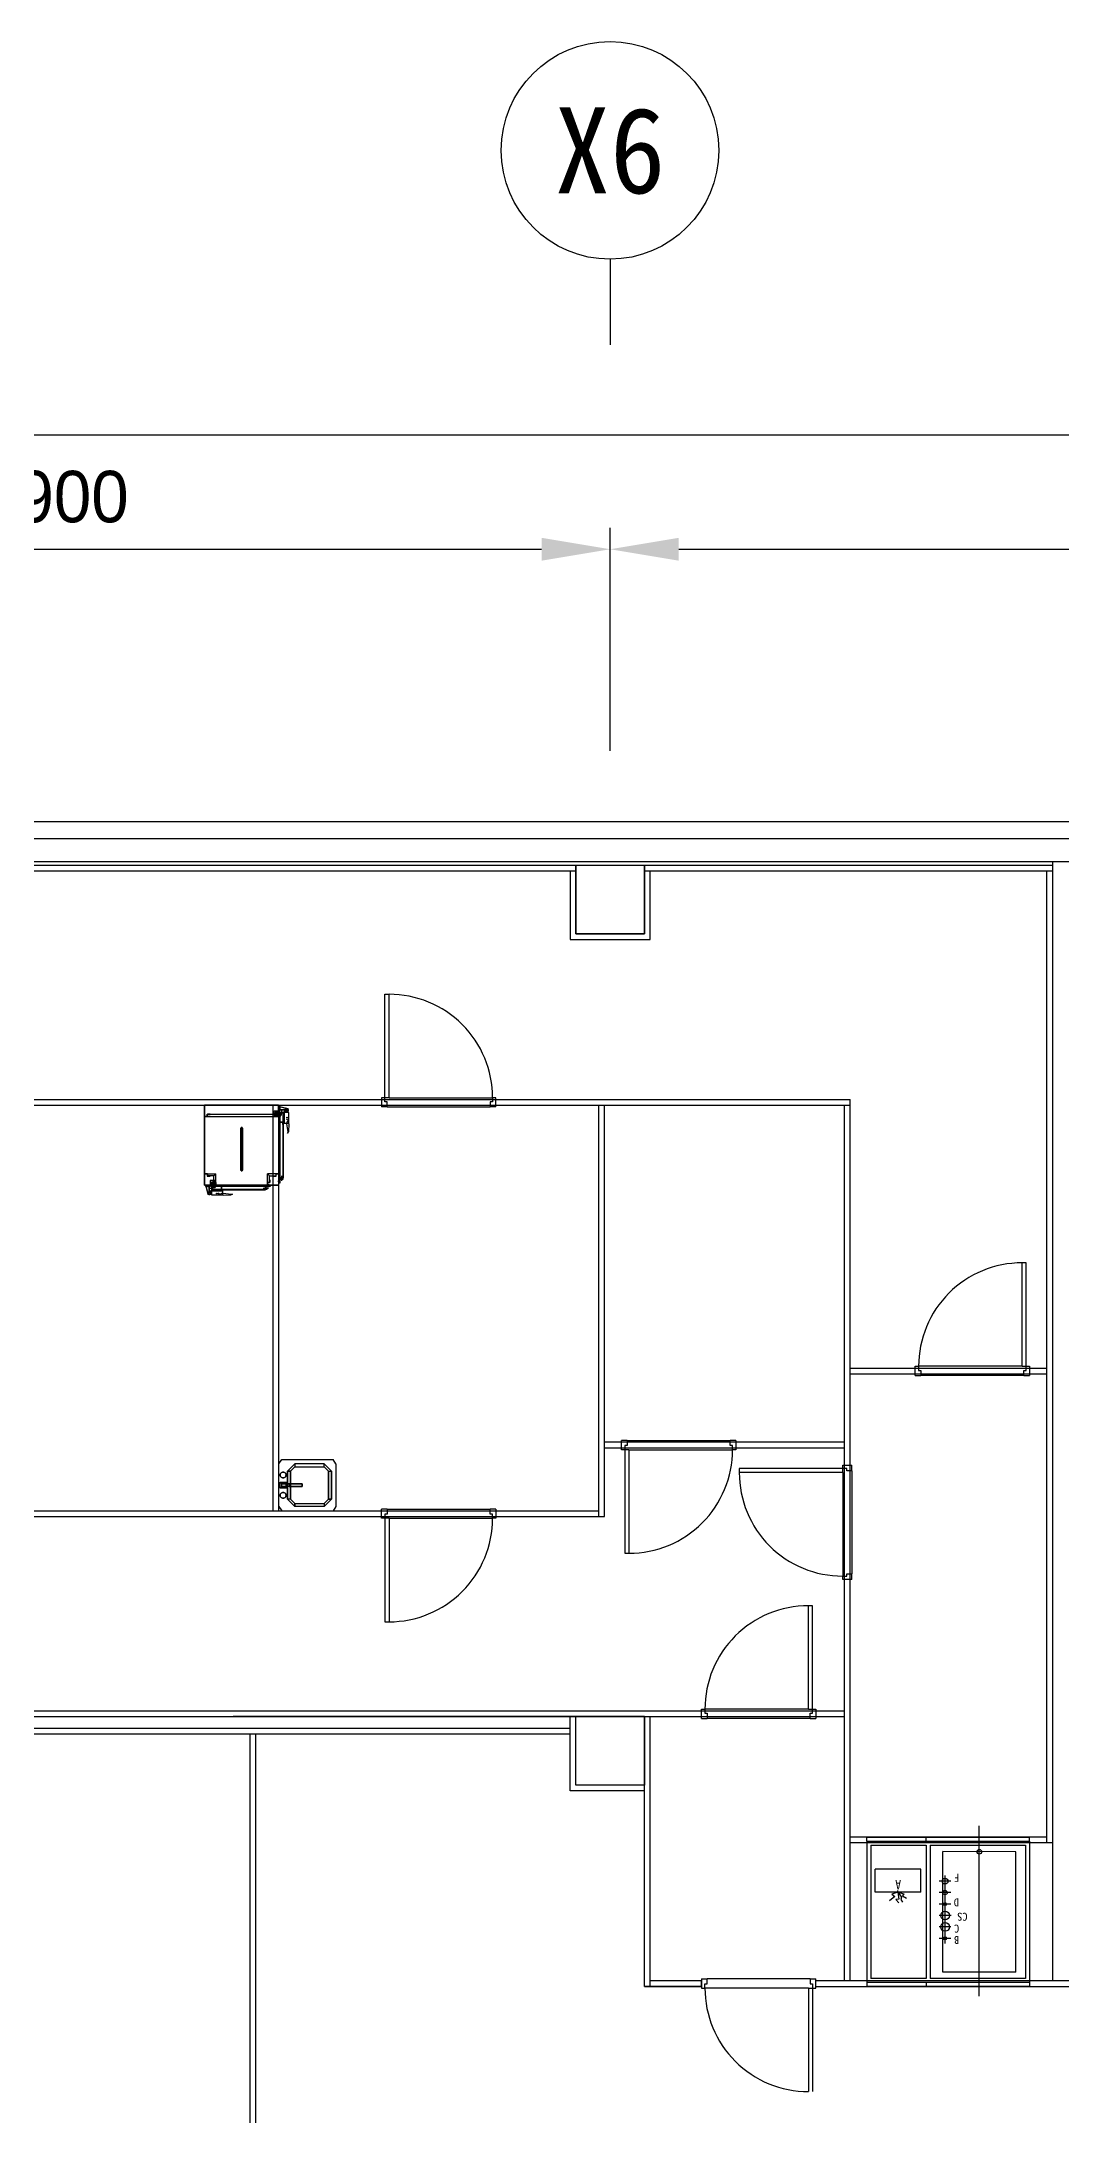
# Model space of a CAD drawing. Header units: millimetres. Extents: x -6877 to 48027, y -11108 to 34894.
# Drawn here: x 26642 to 35569, y 16747 to 34894 of the extents above; entities that cross this region are included whole.
import ezdxf
from ezdxf.enums import TextEntityAlignment as Align

# ---------------------------------------------------------------- set-up
doc = ezdxf.new("R2010")
doc.units = ezdxf.units.MM
doc.header["$LTSCALE"] = 500
doc.header["$PDMODE"] = 2
doc.layers.get('0').update_dxf_attribs({"color": 251})
doc.layers.get('Defpoints').update_dxf_attribs({"color": 8})
doc.layers.add('동물실', color=9, linetype='Continuous')
doc.layers.add('빌트인', color=1, linetype='Continuous')
doc.styles.add('TSTYLE4', font='txt', dxfattribs={"width": 0.95, "height": 70})
doc.styles.add('TSTYLE5', font='txt', dxfattribs={"width": 0.95, "height": 80})
doc.styles.add('돋움', font='DotumChe.ttf')
doc.styles.add('울릉도l', font='Dotum.ttf')
doc.dimstyles.new('HS-300', dxfattribs={"dimscale": 150, "dimtxt": 3, "dimasz": 4, "dimexe": 1.25, "dimexo": 2, "dimgap": 1, "dimtad": 1, "dimtoh": 1, "dimdec": 0, "dimlunit": 6, "dimtxsty": '울릉도l', "dimcen": 2.5, "dimclrd": 15, "dimclre": 15, "dimadec": 0, "dimazin": 0, "dimtfac": 1, "dimtdec": 0, "dimtmove": 0, "dimatfit": 3, "dimfxl": 1, "dimarcsym": 0})

# ---------------------------------------------------------------- blocks, each defined once
blk = doc.blocks.new('*U9')
blk.add_line((0, 5), (0, 0))
blk.add_circle((0, 11.35), 6.35)
at = {"color": 3, "style": '돋움'}
blk.add_attdef('NO', text='', height=5, dxfattribs=at).set_placement((0, 11.35), align=Align.MIDDLE_CENTER)
blk = doc.blocks.new('*D12')
at = {"lineweight": -2, "transparency": 16777216}
for p, q in [((21719, 28687), (21719, 30639)), ((31619, 28687), (31619, 30639)), ((22319, 30451), (31019, 30451))]:
    blk.add_line(p, q, dxfattribs=at)
at = {"transparency": 16777216}
for points in [[(22319, 30551), (22319, 30351), (21719, 30451)], [(31019, 30551), (31019, 30351), (31619, 30451)]]:
    blk.add_solid(points, dxfattribs=at)
at = {"layer": 'Defpoints', "color": 0, "transparency": 16777216}
for p in [(31619, 30451), (21719, 28387), (31619, 28387)]:
    blk.add_point(p, dxfattribs=at)
at = {"transparency": 16777216, "insert": (26669, 30870), "char_height": 450, "attachment_point": 5, "style": '울릉도l'}
blk.add_mtext('9,900', dxfattribs=at)
blk = doc.blocks.new('*D13')
at = {"lineweight": -2, "transparency": 16777216}
for p, q in [((31619, 28687), (31619, 30639)), ((41519, 28687), (41519, 30639)), ((32219, 30451), (40919, 30451))]:
    blk.add_line(p, q, dxfattribs=at)
at = {"transparency": 16777216}
for points in [[(32219, 30551), (32219, 30351), (31619, 30451)], [(40919, 30551), (40919, 30351), (41519, 30451)]]:
    blk.add_solid(points, dxfattribs=at)
at = {"layer": 'Defpoints', "color": 0, "transparency": 16777216}
for p in [(41519, 30451), (31619, 28387), (41519, 28387)]:
    blk.add_point(p, dxfattribs=at)
at = {"transparency": 16777216, "insert": (36569, 30870), "char_height": 450, "attachment_point": 5, "style": '울릉도l'}
blk.add_mtext('9,900', dxfattribs=at)
blk = doc.blocks.new('*D14')
at = {"lineweight": -2, "transparency": 16777216}
for p, q in [((1919, 28987), (1919, 31639)), ((41519, 28687), (41519, 31639)), ((2519, 31451), (40919, 31451))]:
    blk.add_line(p, q, dxfattribs=at)
at = {"transparency": 16777216}
for points in [[(2519, 31551), (2519, 31351), (1919, 31451)], [(40919, 31551), (40919, 31351), (41519, 31451)]]:
    blk.add_solid(points, dxfattribs=at)
at = {"layer": 'Defpoints', "color": 0, "transparency": 16777216}
for p in [(41519, 31451), (1919, 28687), (41519, 28387)]:
    blk.add_point(p, dxfattribs=at)
at = {"transparency": 16777216, "insert": (21719, 31870), "char_height": 450, "attachment_point": 5, "style": '울릉도l'}
blk.add_mtext('39,600', dxfattribs=at)
blk = doc.blocks.new('A$C5514002B')
at = {"layer": '빌트인', "color": 9}
for p, q in [((-353, 159), (-327, 197)), ((122, 197), (-327, 197)), ((147, 159), (122, 197)), ((-353, -215), (-353, 159)), ((-251, 159), (-314, 96)), ((-251, 159), (-314, 96)), ((-314, 96), (-314, -151)), ((-314, 96), (-289, 96)), ((-314, -151), (-314, 96)), ((-289, 96), (-314, 96)), ((-251, 134), (-289, 96)), ((-289, 96), (-251, 134)), ((-289, -151), (-289, 96)), ((-289, 96), (-289, -151)), ((-251, 159), (7, 159)), ((-251, 134), (-251, 159)), ((-251, 159), (7, 159)), ((-251, 134), (-251, 159)), ((7, 134), (-251, 134)), ((7, 134), (-251, 134)), ((71, 96), (7, 159)), ((7, 159), (7, 134)), ((7, 159), (71, 96)), ((7, 134), (7, 159)), ((7, 134), (46, 96)), ((46, 96), (7, 134)), ((46, 96), (46, -151)), ((46, 96), (71, 96)), ((46, -151), (46, 96)), ((46, 96), (71, 96)), ((71, -151), (71, 96)), ((71, 96), (71, -151)), ((85, 68), (84, 61)), ((84, 61), (85, 68)), ((85, 68), (84, 61)), ((84, 61), (85, 68)), ((84, 61), (85, 55)), ((85, 55), (84, 61)), ((84, 61), (85, 55)), ((85, 55), (84, 61)), ((87, 74), (85, 68)), ((85, 68), (87, 74)), ((87, 74), (85, 68)), ((85, 68), (87, 74)), ((85, 55), (87, 49)), ((87, 49), (85, 55)), ((85, 55), (87, 49)), ((87, 49), (85, 55)), ((91, 79), (87, 74)), ((87, 74), (91, 79)), ((91, 79), (87, 74)), ((87, 74), (91, 79)), ((87, 49), (91, 43)), ((91, 43), (87, 49)), ((87, 49), (91, 43)), ((91, 43), (87, 49)), ((97, 83), (91, 79)), ((91, 79), (97, 83)), ((97, 83), (91, 79)), ((91, 79), (97, 83)), ((91, 43), (97, 39)), ((97, 39), (91, 43)), ((91, 43), (97, 39)), ((97, 39), (91, 43)), ((103, 86), (97, 83)), ((97, 83), (103, 86)), ((103, 86), (97, 83)), ((97, 83), (103, 86)), ((97, 39), (103, 37)), ((103, 37), (97, 39)), ((97, 39), (103, 37)), ((103, 37), (97, 39)), ((109, 87), (103, 86)), ((103, 86), (109, 87)), ((109, 87), (103, 86)), ((103, 86), (109, 87)), ((109, 36), (103, 37)), ((103, 37), (109, 36)), ((109, 36), (103, 37)), ((103, 37), (109, 36)), ((116, 86), (109, 87)), ((109, 87), (116, 86)), ((116, 86), (109, 87)), ((109, 87), (116, 86)), ((109, 36), (116, 37)), ((116, 37), (109, 36)), ((109, 36), (116, 37)), ((116, 37), (109, 36)), ((122, 83), (116, 86)), ((116, 86), (122, 83)), ((122, 83), (116, 86)), ((116, 86), (122, 83)), ((116, 37), (122, 39)), ((122, 39), (116, 37)), ((116, 37), (122, 39)), ((122, 39), (116, 37)), ((127, 79), (122, 83)), ((122, 83), (127, 79)), ((127, 79), (122, 83)), ((122, 83), (127, 79)), ((122, 39), (127, 43)), ((127, 43), (122, 39)), ((122, 39), (127, 43)), ((127, 43), (122, 39)), ((131, 74), (127, 79)), ((127, 79), (131, 74)), ((131, 74), (127, 79)), ((127, 79), (131, 74)), ((127, 43), (131, 49)), ((131, 49), (127, 43)), ((127, 43), (131, 49)), ((131, 49), (127, 43)), ((134, 68), (131, 74)), ((131, 74), (134, 68)), ((134, 68), (131, 74)), ((131, 74), (134, 68)), ((131, 49), (134, 55)), ((134, 55), (131, 49)), ((131, 49), (134, 55)), ((134, 55), (131, 49)), ((135, 61), (134, 68)), ((134, 68), (135, 61)), ((135, 61), (134, 68)), ((134, 68), (135, 61)), ((134, 55), (135, 61)), ((135, 61), (134, 55)), ((134, 55), (135, 61)), ((135, 61), (134, 55)), ((147, 159), (147, -215)), ((-314, -151), (-251, -215)), ((-289, -151), (-314, -151)), ((-251, -215), (-314, -151)), ((-289, -151), (-314, -151)), ((-251, -189), (-289, -151)), ((-289, -151), (-251, -189)), ((-56, -15), (-56, -40)), ((58, -15), (-56, -15)), ((-56, -15), (-56, -40)), ((46, -15), (-56, -15)), ((-56, -40), (-56, -15)), ((-56, -15), (-56, -40)), ((-56, -15), (46, -15)), ((58, -15), (-56, -15)), ((-56, -40), (58, -40)), ((-56, -40), (46, -40)), ((-56, -40), (46, -40)), ((58, -40), (-56, -40)), ((7, -215), (71, -151)), ((46, -151), (7, -189)), ((71, -151), (7, -215)), ((7, -189), (46, -151)), ((46, -15), (46, -40)), ((46, -15), (84, -15)), ((46, -40), (46, -15)), ((58, -15), (46, -15)), ((46, -15), (84, -15)), ((46, -15), (58, -15)), ((84, -40), (46, -40)), ((46, -40), (58, -40)), ((46, -40), (58, -40)), ((84, -40), (46, -40)), ((71, -151), (46, -151)), ((46, -151), (71, -151)), ((58, -40), (58, -15)), ((58, -15), (122, -15)), ((58, -40), (58, -15)), ((58, -15), (122, -15)), ((122, -40), (58, -40)), ((58, -40), (122, -40)), ((71, -2), (84, -15)), ((71, -53), (71, -2)), ((71, -2), (135, -2)), ((84, -15), (71, -2)), ((84, -40), (71, -53)), ((71, -53), (84, -40)), ((135, -53), (71, -53)), ((84, -15), (84, -40)), ((84, -15), (84, -40)), ((122, -15), (84, -15)), ((122, -40), (84, -40)), ((85, -110), (84, -117)), ((85, -110), (84, -117)), ((84, -117), (85, -110)), ((85, -110), (84, -117)), ((84, -117), (85, -123)), ((85, -123), (84, -117)), ((84, -117), (85, -123)), ((85, -123), (84, -117)), ((87, -104), (85, -110)), ((85, -110), (87, -104)), ((87, -104), (85, -110)), ((85, -110), (87, -104)), ((85, -123), (87, -130)), ((87, -130), (85, -123)), ((85, -123), (87, -130)), ((87, -130), (85, -123)), ((91, -99), (87, -104)), ((87, -104), (91, -99)), ((91, -99), (87, -104)), ((87, -104), (91, -99)), ((87, -130), (91, -135)), ((91, -135), (87, -130)), ((87, -130), (91, -135)), ((91, -135), (87, -130)), ((97, -95), (91, -99)), ((91, -99), (97, -95)), ((97, -95), (91, -99)), ((91, -99), (97, -95)), ((91, -135), (97, -139)), ((97, -139), (91, -135)), ((91, -135), (97, -139)), ((97, -139), (91, -135)), ((103, -92), (97, -95)), ((97, -95), (103, -92)), ((103, -92), (97, -95)), ((97, -95), (103, -92)), ((97, -139), (103, -141)), ((103, -141), (97, -139)), ((97, -139), (103, -141)), ((103, -141), (97, -139)), ((109, -91), (103, -92)), ((103, -92), (109, -91)), ((109, -91), (103, -92)), ((103, -92), (109, -91)), ((103, -141), (109, -142)), ((109, -142), (103, -141)), ((103, -141), (109, -142)), ((109, -142), (103, -141)), ((116, -92), (109, -91)), ((109, -91), (116, -92)), ((116, -92), (109, -91)), ((109, -91), (116, -92)), ((109, -142), (116, -141)), ((116, -141), (109, -142)), ((109, -142), (116, -141)), ((116, -141), (109, -142)), ((122, -95), (116, -92)), ((116, -92), (122, -95)), ((122, -95), (116, -92)), ((116, -92), (122, -95)), ((116, -141), (122, -139)), ((122, -139), (116, -141)), ((116, -141), (122, -139)), ((122, -139), (116, -141)), ((122, -15), (135, -2)), ((122, -15), (135, -2)), ((122, -15), (122, -40)), ((122, -15), (122, -40)), ((122, -40), (135, -53)), ((122, -40), (135, -53)), ((127, -99), (122, -95)), ((122, -95), (127, -99)), ((127, -99), (122, -95)), ((122, -95), (127, -99)), ((122, -139), (127, -135)), ((127, -135), (122, -139)), ((122, -139), (127, -135)), ((127, -135), (122, -139)), ((131, -104), (127, -99)), ((127, -99), (131, -104)), ((131, -104), (127, -99)), ((127, -99), (131, -104)), ((127, -135), (131, -130)), ((131, -130), (127, -135)), ((127, -135), (131, -130)), ((131, -130), (127, -135)), ((134, -110), (131, -104)), ((131, -104), (134, -110)), ((134, -110), (131, -104)), ((131, -104), (134, -110)), ((131, -130), (134, -123)), ((134, -123), (131, -130)), ((131, -130), (134, -123)), ((134, -123), (131, -130)), ((135, -117), (134, -110)), ((134, -110), (135, -117)), ((135, -117), (134, -110)), ((134, -110), (135, -117)), ((134, -123), (135, -117)), ((135, -117), (134, -123)), ((134, -123), (135, -117)), ((135, -117), (134, -123)), ((135, -2), (135, -53)), ((-353, -215), (-327, -253)), ((122, -253), (-327, -253)), ((7, -189), (-251, -189)), ((7, -189), (-251, -189)), ((-251, -189), (-251, -215)), ((-251, -189), (-251, -215)), ((-251, -215), (7, -215)), ((-251, -215), (7, -215)), ((7, -215), (7, -189)), ((7, -215), (7, -189)), ((147, -215), (122, -253))]:
    blk.add_line(p, q, dxfattribs=at)

msp = doc.modelspace()

# ---------------------------------------------------------------- linework, layer by layer
at = {"layer": '동물실', "color": 251}
for p, q in [((44820.2, 28067.2), (1, 28067.1)), ((44820.2, 28067.2), (1, 28067.1)), ((44820.2, 27917.2), (1769, 27917.1)), ((44820.2, 27917.2), (1769, 27917.1)), ((44820.2, 27717.2), (15219, 27717.1)), ((22019, 27687.2), (31319, 27687.2)), ((22019, 27637.2), (31319, 27637.2)), ((31269, 27637.2), (31269, 27037.2)), ((31319, 27687.2), (31319, 27087.2)), ((31319, 27687.2), (31919, 27687.2)), ((31319, 27087.2), (31319, 27687.2)), ((31919, 27687.2), (35489, 27687.2)), ((31919, 27087.2), (31919, 27687.2)), ((31919, 27687.2), (31919, 27087.2)), ((31919, 27637.2), (35489, 27637.2)), ((31969, 27037.2), (31969, 27637.2)), ((35439, 19133.2), (35439, 27637.2)), ((35489, 27717.1), (35489, 17927.2)), ((31319, 27087.2), (31919, 27087.2)), ((31919, 27087.2), (31319, 27087.2)), ((31269, 27037.2), (31969, 27037.2)), ((29648.4, 25652.2), (29648.4, 26557.5)), ((29648.4, 26557.5), (29683.6, 26557.5)), ((29683.6, 25652.2), (29683.6, 26557.5)), ((15269, 25587.2), (33719, 25587.2)), ((20869, 25637.2), (33719, 25637.2)), ((28069, 25587.2), (28069, 25487.2)), ((28069, 25487.2), (28069, 25587.2)), ((28069, 25587.2), (28719, 25587.2)), ((28669, 22037.2), (28669, 25587.2)), ((28719, 22037.2), (28719, 25587.2)), ((28719, 25587.2), (28719, 25487.2)), ((29648.4, 25652.2), (29619, 25652.2)), ((29619, 25652.2), (29619, 25572.2)), ((29619, 25637.2), (29619, 25587.2)), ((29619, 25637.2), (29619, 25587.2)), ((29648.4, 25616.3), (29648.4, 25652.2)), ((29683.6, 25652.2), (29648.4, 25652.2)), ((29668.9, 25616.3), (29648.4, 25616.3)), ((29668.9, 25572.2), (29668.9, 25616.3)), ((29683.6, 25652.2), (30589.6, 25652.2)), ((30569.2, 25616.3), (30569.2, 25572.2)), ((30589.6, 25616.3), (30569.2, 25616.3)), ((30589.6, 25616.3), (30569.2, 25616.3)), ((30589.6, 25652.2), (30589.6, 25616.3)), ((30619, 25652.2), (30589.6, 25652.2)), ((30619, 25572.2), (30619, 25652.2)), ((30619, 25587.2), (30619, 25637.2)), ((31519, 21987.2), (31519, 25587.2)), ((31569, 21987.2), (31569, 25587.2)), ((33669, 17927.2), (33669, 25587.2)), ((33719, 17927.2), (33719, 25637.2)), ((28069, 25574.2), (28069, 25539.2)), ((28069, 25569.2), (28069, 25534.2)), ((28069, 25487.2), (28069, 24886)), ((28094, 25487.2), (28069, 25487.2)), ((28069.1, 25487.2), (28094, 25487.2)), ((28070.2, 25488.4), (28070.2, 25586)), ((28717.8, 25586), (28070.2, 25586)), ((28070.2, 25586), (28070.2, 25488.4)), ((28070.2, 25488.4), (28092.8, 25488.4)), ((28070.2, 24887.2), (28070.2, 25487.2)), ((28092.8, 25488.4), (28092.8, 25508.4)), ((28092.8, 25508.4), (28117.8, 25508.4)), ((28117.8, 25507.2), (28094, 25507.2)), ((28094, 25507.2), (28094, 25487.2)), ((28694, 25505.2), (28094, 25505.2)), ((28094, 25505.2), (28094, 25487.2)), ((28094, 25487.2), (28694, 25487.2)), ((28112.8, 25511.6), (28112.8, 25501)), ((28117.8, 25507.2), (28117.8, 25508.4)), ((28670.2, 25507.2), (28670.2, 25508.4)), ((28670.2, 25508.4), (28695.2, 25508.4)), ((28694, 25507.2), (28670.2, 25507.2)), ((28675.2, 25513.4), (28675.2, 25498)), ((28677.8, 25536.7), (28717.8, 25536.7)), ((28677.8, 25496.7), (28677.8, 25536.7)), ((28717.8, 25496.7), (28677.8, 25496.7)), ((28725.7, 25524.2), (28688.7, 25524.2)), ((28688.7, 25524.2), (28688.7, 25509.2)), ((28688.7, 25509.2), (28725.7, 25509.2)), ((28694, 25487.2), (28694, 25507.2)), ((28694, 25487.2), (28694, 25505.2)), ((28719, 25487.2), (28694, 25487.2)), ((28695.2, 25508.4), (28695.2, 25488.4)), ((28695.2, 25488.4), (28717.8, 25488.4)), ((28696.3, 25521.2), (28702.3, 25521.2)), ((28702.3, 25512.2), (28696.3, 25512.2)), ((28717.8, 25488.4), (28717.8, 25586)), ((28717.8, 25536.7), (28717.8, 25496.7)), ((28729, 25574.2), (28719, 25574.2)), ((28719, 25574.2), (28719, 25539.2)), ((28729, 25569.2), (28719, 25569.2)), ((28719, 25569.2), (28719, 25534.2)), ((28719, 25539.2), (28729, 25539.2)), ((28719, 25534.2), (28729, 25534.2)), ((28732.9, 25522.2), (28721, 25522.2)), ((28725.7, 25509.2), (28725.7, 25524.2)), ((28725.7, 25524.2), (28757.7, 25524.2)), ((28739.4, 25510.4), (28725.7, 25510.4)), ((28738.2, 25509.2), (28725.7, 25509.2)), ((28725.7, 25494.2), (28737, 25494.2)), ((28725.7, 25437.2), (28725.7, 25494.2)), ((28755.3, 25437.2), (28725.7, 25437.2)), ((28756.5, 25523), (28726.9, 25523)), ((28726.9, 25523), (28726.9, 24951.4)), ((28726.9, 25493), (28726.9, 25438.4)), ((28738.2, 25493), (28726.9, 25493)), ((28726.9, 25438.4), (28756.5, 25438.4)), ((28729, 25539.2), (28729, 25574.2)), ((28729, 25574.2), (28784, 25558.2)), ((28729, 25574.2), (28801, 25558.2)), ((28729, 25534.2), (28729, 25569.2)), ((28729, 25569.2), (28729, 25543.2)), ((28729, 25569.2), (28729, 25543.2)), ((28729, 25548.2), (28784, 25548.2)), ((28729, 25548.2), (28801, 25548.2)), ((28768, 25542.2), (28729, 25542.2)), ((28785, 25542.2), (28729, 25542.2)), ((28737, 25509.2), (28738.2, 25509.2)), ((28737, 25494.2), (28737, 25509.2)), ((28738.2, 25509.2), (28738.2, 25493)), ((28738.2, 25502.4), (28738.2, 25509.2)), ((28739.4, 25502.4), (28738.2, 25502.4)), ((28739.4, 25510.4), (28739.4, 25502.4)), ((28744, 25542.9), (28744, 25512.8)), ((28755.3, 25418.4), (28755.3, 25437.2)), ((28756.5, 25418.4), (28755.3, 25418.4)), ((28756.5, 24951.4), (28756.5, 25523)), ((28756.5, 25438.4), (28756.5, 25418.4)), ((28805.7, 25524.2), (28757.7, 25524.2)), ((28757.7, 25524.2), (28757.7, 25430.2)), ((28757.7, 25524.2), (28757.7, 24950.2)), ((28757.7, 25430.2), (28805.7, 25430.2)), ((28763.7, 25527.2), (28763.7, 25524.2)), ((28766.7, 25524.2), (28766.7, 25430.2)), ((28768, 25548.2), (28768, 25540.2)), ((28783, 25546.2), (28768, 25546.2)), ((28768, 25540.2), (28771.9, 25532.4)), ((28783, 25540.2), (28779.1, 25532.4)), ((28781.7, 25540.2), (28781.7, 25524.2)), ((28783, 25548.2), (28783, 25540.2)), ((28784, 25548.2), (28784, 25558.2)), ((28800, 25546.2), (28785, 25546.2)), ((28785, 25543.2), (28785, 25535.2)), ((28785, 25540.2), (28788.9, 25532.4)), ((28802.7, 25462.2), (28785.7, 25430.2)), ((28790.7, 25425.2), (28785.7, 25430.2)), ((28799.7, 25353.2), (28790.7, 25425.2)), ((28800, 25540.2), (28796.1, 25532.4)), ((28800, 25548.2), (28800, 25540.2)), ((28800.4, 25524.2), (28802.7, 25519.2)), ((28801, 25548.2), (28801, 25558.2)), ((28802.7, 25519.2), (28802.7, 25462.2)), ((28805.7, 25425.2), (28803.7, 25353.2)), ((28805.7, 25430.2), (28805.7, 25524.2)), ((28805.7, 25425.2), (28805.7, 25524.2)), ((29668.9, 25572.2), (29619, 25572.2)), ((29668.9, 25572.2), (30569.2, 25572.2)), ((30619, 25572.2), (30569.2, 25572.2)), ((28403.3, 25386.7), (28384.8, 25386.7)), ((28384.8, 25386.7), (28384.8, 25017)), ((28403.3, 25373.8), (28384.8, 25373.8)), ((28400, 25370.6), (28388, 25370.6)), ((28388, 25370.6), (28388, 25033.2)), ((28394, 25397.3), (28394, 25006.5)), ((28400, 25033.2), (28400, 25370.6)), ((28403.3, 25017), (28403.3, 25386.7)), ((28795.7, 25343.2), (28799.7, 25353.2)), ((28798.7, 25343.2), (28795.7, 25343.2)), ((28798.7, 25343.2), (28803.7, 25353.2)), ((28069, 24886), (28719, 24886)), ((28069, 24886), (28169, 24886)), ((28094, 24987.2), (28070.2, 24987.2)), ((28070.2, 24986), (28092.8, 24986)), ((28717.8, 24887.2), (28070.2, 24887.2)), ((28167.8, 24887.2), (28070.2, 24887.2)), ((28082, 24876), (28082, 24886)), ((28082, 24876), (28098, 24804)), ((28082, 24876), (28098, 24821)), ((28117, 24876), (28082, 24876)), ((28087, 24876), (28087, 24886)), ((28087, 24876), (28113, 24876)), ((28087, 24876), (28113, 24876)), ((28122, 24876), (28087, 24876)), ((28092.8, 24986), (28092.8, 24966)), ((28092.8, 24966), (28119, 24966)), ((28094, 24969.2), (28094, 24987.2)), ((28094, 24967.2), (28094, 24987.2)), ((28119, 24967.2), (28094, 24967.2)), ((28095, 24987.2), (28169, 24987.2)), ((28095, 24987.2), (28095, 24969.2)), ((28095, 24987.2), (28169, 24987.2)), ((28151, 24969.2), (28095, 24969.2)), ((28108, 24876), (28108, 24804)), ((28108, 24876), (28108, 24821)), ((28113.3, 24861), (28143.5, 24861)), ((28114, 24820), (28114, 24876)), ((28114, 24837), (28114, 24876)), ((28117, 24886), (28117, 24876)), ((28119, 24966), (28119, 24967.2)), ((28159.5, 24927.2), (28119.5, 24927.2)), ((28119.5, 24927.2), (28119.5, 24887.2)), ((28119.5, 24887.2), (28159.5, 24887.2)), ((28119.5, 24887.2), (28159.5, 24887.2)), ((28122, 24886), (28122, 24876)), ((28132, 24916.3), (28147, 24916.3)), ((28132, 24879.3), (28132, 24916.3)), ((28132, 24879.3), (28132, 24847.3)), ((28147, 24879.3), (28132, 24879.3)), ((28133.2, 24878.1), (28600.8, 24878.1)), ((28133.2, 24848.5), (28133.2, 24878.1)), ((28134, 24872.1), (28134, 24884)), ((28135, 24908.7), (28135, 24902.7)), ((28144, 24902.7), (28144, 24908.7)), ((28145.8, 24865.6), (28145.8, 24879.3)), ((28145.8, 24865.6), (28153.8, 24865.6)), ((28147, 24916.3), (28147, 24879.3)), ((28147, 24866.8), (28147, 24879.3)), ((28162, 24868), (28147, 24868)), ((28147, 24868), (28147, 24866.8)), ((28153.8, 24866.8), (28147, 24866.8)), ((28147, 24866.8), (28163.2, 24866.8)), ((28149, 24934.8), (28147.8, 24934.8)), ((28147.8, 24934.8), (28147.8, 24909.8)), ((28147.8, 24909.8), (28167.8, 24909.8)), ((28149, 24911), (28149, 24934.8)), ((28169, 24911), (28149, 24911)), ((28169, 24987.2), (28151, 24969.2)), ((28169, 24987.2), (28151, 24969.2)), ((28151, 24912), (28151, 24969.2)), ((28169, 24912), (28151, 24912)), ((28153.8, 24865.6), (28153.8, 24866.8)), ((28159.5, 24887.2), (28159.5, 24927.2)), ((28219, 24879.3), (28162, 24879.3)), ((28162, 24879.3), (28162, 24868)), ((28163.2, 24866.8), (28163.2, 24878.1)), ((28163.2, 24878.1), (28217.8, 24878.1)), ((28167.8, 24909.8), (28167.8, 24887.2)), ((28169, 24912), (28169, 24987.2)), ((28169, 24912), (28169, 24987.2)), ((28169, 24886), (28169, 24911)), ((28217.8, 24878.1), (28217.8, 24848.5)), ((28219, 24849.7), (28219, 24879.3)), ((28384.8, 25029.9), (28403.3, 25029.9)), ((28384.8, 25017), (28403.3, 25017)), ((28388, 25033.2), (28400, 25033.2)), ((28595, 24887.2), (28574.5, 24887.2)), ((28582, 24861), (28628.4, 24861)), ((28719, 24886), (28595, 24886)), ((28596.2, 24887.2), (28717.8, 24887.2)), ((28600.2, 24861), (28607, 24861)), ((28600.8, 24878.1), (28600.8, 24848.5)), ((28602, 24847.3), (28602, 24879.3)), ((28602, 24848), (28602, 24874)), ((28602, 24874), (28613, 24874)), ((28602, 24848), (28602, 24874)), ((28603, 24886), (28603, 24874)), ((28603, 24886), (28612, 24886)), ((28647, 24886), (28612, 24886)), ((28647, 24886), (28612, 24886)), ((28612, 24886), (28612, 24874)), ((28647, 24886), (28612, 24886)), ((28619, 24885), (28612, 24885)), ((28618.4, 24876), (28612, 24876)), ((28613, 24874), (28613, 24848)), ((28706, 24886), (28617, 24886)), ((28706, 24886), (28617, 24886)), ((28706, 24886), (28617, 24886)), ((28619, 24987.2), (28637, 24969.2)), ((28619, 24912), (28619, 24987.2)), ((28693, 24987.2), (28619, 24987.2)), ((28619, 24912), (28637, 24912)), ((28619, 24911), (28639, 24911)), ((28619, 24886), (28619, 24911)), ((28619, 24875), (28619, 24886)), ((28619, 24886), (28644.5, 24886)), ((28619, 24886), (28644.5, 24886)), ((28644.5, 24875), (28619, 24875)), ((28620.2, 24909.8), (28620.2, 24887.2)), ((28640.2, 24909.8), (28620.2, 24909.8)), ((28632, 24870.1), (28632, 24894.8)), ((28637, 24912), (28637, 24969.2)), ((28637, 24969.2), (28693, 24969.2)), ((28639, 24934.8), (28640.2, 24934.8)), ((28639, 24911), (28639, 24934.8)), ((28640.2, 24934.8), (28640.2, 24909.8)), ((28644.5, 24886), (28644.5, 24875)), ((28644.5, 24886), (28644.5, 24875)), ((28669, 24967.2), (28669, 24966)), ((28694, 24967.2), (28669, 24967.2)), ((28669, 24966), (28695.2, 24966)), ((28693, 24987.2), (28693, 24969.2)), ((28694, 24987.2), (28694, 24969.2)), ((28694, 24987.2), (28694, 24967.2)), ((28719, 24987.2), (28694, 24987.2)), ((28695.2, 24986), (28717.8, 24986)), ((28695.2, 24966), (28695.2, 24986)), ((28734.9, 24920.2), (28710.2, 24920.2)), ((28717.8, 24986), (28717.8, 24887.2)), ((28719, 24886), (28719, 24987.2)), ((28719, 24949.2), (28719, 24940.2)), ((28719, 24949.2), (28731, 24949.2)), ((28719, 24940.2), (28731, 24940.2)), ((28719, 24933.2), (28719, 24907.7)), ((28719, 24933.2), (28719, 24907.7)), ((28730, 24933.2), (28719, 24933.2)), ((28719, 24907.7), (28730, 24907.7)), ((28719, 24907.7), (28730, 24907.7)), ((28720, 24933.2), (28720, 24940.2)), ((28757.7, 24950.2), (28725.7, 24950.2)), ((28726.9, 24951.4), (28756.5, 24951.4)), ((28729, 24933.8), (28729, 24940.2)), ((28730, 24907.7), (28730, 24933.2)), ((28757, 24950.2), (28731, 24950.2)), ((28731, 24950.2), (28731, 24939.2)), ((28757, 24950.2), (28731, 24950.2)), ((28731, 24939.2), (28757, 24939.2)), ((28744, 24970.2), (28744, 24923.8)), ((28744, 24952), (28744, 24945.3)), ((28757, 24939.2), (28757, 24950.2)), ((28757, 24939.2), (28757, 24950.2)), ((28108, 24821), (28098, 24821)), ((28108, 24804), (28098, 24804)), ((28108, 24837), (28116, 24837)), ((28108, 24822), (28116, 24822)), ((28108, 24805), (28116, 24805)), ((28110, 24822), (28110, 24837)), ((28110, 24805), (28110, 24820)), ((28113, 24820), (28121, 24820)), ((28116, 24837), (28123.8, 24833.1)), ((28116, 24822), (28123.8, 24825.9)), ((28116, 24823.3), (28132, 24823.3)), ((28116, 24820), (28123.8, 24816.1)), ((28116, 24805), (28123.8, 24808.9)), ((28129.1, 24841.3), (28132, 24841.3)), ((28132, 24847.3), (28602, 24847.3)), ((28132, 24847.3), (28226, 24847.3)), ((28132, 24799.3), (28132, 24847.3)), ((28132, 24838.3), (28226, 24838.3)), ((28132, 24804.6), (28137, 24802.3)), ((28231, 24799.3), (28132, 24799.3)), ((28226, 24799.3), (28132, 24799.3)), ((28600.8, 24848.5), (28133.2, 24848.5)), ((28137, 24802.3), (28194, 24802.3)), ((28194, 24802.3), (28226, 24819.3)), ((28217.8, 24848.5), (28237.8, 24848.5)), ((28237.8, 24849.7), (28219, 24849.7)), ((28226, 24847.3), (28226, 24799.3)), ((28231, 24814.3), (28226, 24819.3)), ((28303, 24805.3), (28231, 24814.3)), ((28231, 24799.3), (28303, 24801.3)), ((28237.8, 24848.5), (28237.8, 24849.7)), ((28313, 24809.3), (28303, 24805.3)), ((28313, 24806.3), (28303, 24801.3)), ((28313, 24806.3), (28313, 24809.3)), ((28613, 24848), (28602, 24848)), ((28613, 24848), (28602, 24848)), ((35224.4, 23302.2), (35224.4, 24207.4)), ((35259.6, 24207.4), (35224.4, 24207.4)), ((35259.6, 23302.2), (35259.6, 24207.4)), ((33719, 23287.2), (35439, 23287.2)), ((33719, 23237.2), (35439, 23237.2)), ((34289, 23302.2), (34318.4, 23302.2)), ((34289, 23222.2), (34289, 23302.2)), ((34289, 23237.2), (34289, 23287.2)), ((34318.4, 23302.2), (34318.4, 23266.3)), ((35224.4, 23302.2), (34318.4, 23302.2)), ((34318.4, 23266.3), (34338.9, 23266.3)), ((34318.4, 23266.3), (34338.9, 23266.3)), ((34338.9, 23266.3), (34338.9, 23222.2)), ((35224.4, 23302.2), (35259.6, 23302.2)), ((35239.2, 23266.3), (35259.6, 23266.3)), ((35239.2, 23222.2), (35239.2, 23266.3)), ((35259.6, 23302.2), (35289, 23302.2)), ((35259.6, 23266.3), (35259.6, 23302.2)), ((35289, 23302.2), (35289, 23222.2)), ((35289, 23287.2), (35289, 23237.2)), ((35289, 23287.2), (35289, 23237.2)), ((34289, 23222.2), (34338.9, 23222.2)), ((35239.2, 23222.2), (34338.9, 23222.2)), ((35239.2, 23222.2), (35289, 23222.2)), ((33669, 22637.2), (31569, 22637.2)), ((33669, 22587.2), (31569, 22587.2)), ((31719, 22572.2), (31719, 22652.2)), ((31768.9, 22652.2), (31719, 22652.2)), ((31719, 22587.2), (31719, 22637.2)), ((31719, 22587.2), (31719, 22637.2)), ((31748.4, 22572.2), (31719, 22572.2)), ((31748.4, 22608.1), (31748.4, 22572.2)), ((31768.9, 22608.1), (31748.4, 22608.1)), ((31748.4, 22572.2), (31748.4, 21667)), ((31783.6, 22572.2), (31748.4, 22572.2)), ((31768.9, 22652.2), (31768.9, 22608.1)), ((31768.9, 22652.2), (32669.1, 22652.2)), ((31783.6, 22572.2), (31783.6, 21667)), ((31783.6, 22572.2), (32689.6, 22572.2)), ((32669.1, 22608.1), (32669.1, 22652.2)), ((32719, 22652.2), (32669.1, 22652.2)), ((32689.6, 22608.1), (32669.1, 22608.1)), ((32689.6, 22608.1), (32669.1, 22608.1)), ((32689.6, 22572.2), (32689.6, 22608.1)), ((32719, 22572.2), (32689.6, 22572.2)), ((32719, 22652.2), (32719, 22572.2)), ((32719, 22637.2), (32719, 22587.2)), ((33654, 22407.8), (32748.8, 22407.8)), ((32748.8, 22407.8), (32748.8, 22372.6)), ((33654, 22372.6), (32748.8, 22372.6)), ((33654, 22407.8), (33654, 22437.2)), ((33654, 22437.2), (33734, 22437.2)), ((33689.9, 22407.8), (33654, 22407.8)), ((33654, 22372.6), (33654, 22407.8)), ((33654, 22372.6), (33654, 21466.6)), ((33669, 22437.2), (33719, 22437.2)), ((33669, 22437.2), (33719, 22437.2)), ((33689.9, 22387.3), (33689.9, 22407.8)), ((33734, 22387.3), (33689.9, 22387.3)), ((33734, 22387.3), (33734, 22437.2)), ((33734, 22387.3), (33734, 21487.1)), ((25219, 22037.2), (31519, 22037.2)), ((25219, 21987.2), (31569, 21987.2)), ((29619, 21972.2), (29619, 22052.2)), ((29668.9, 22052.2), (29619, 22052.2)), ((29619, 21987.2), (29619, 22037.2)), ((29619, 21987.2), (29619, 22037.2)), ((29648.4, 21972.2), (29619, 21972.2)), ((29648.4, 22008.1), (29648.4, 21972.2)), ((29668.9, 22008.1), (29648.4, 22008.1)), ((29648.4, 21972.2), (29648.4, 21067)), ((29683.6, 21972.2), (29648.4, 21972.2)), ((29668.9, 22052.2), (29668.9, 22008.1)), ((29668.9, 22052.2), (30569.2, 22052.2)), ((29683.6, 21972.2), (29683.6, 21067)), ((29683.6, 21972.2), (30589.6, 21972.2)), ((30569.2, 22008.1), (30569.2, 22052.2)), ((30619, 22052.2), (30569.2, 22052.2)), ((30589.6, 22008.1), (30569.2, 22008.1)), ((30589.6, 22008.1), (30569.2, 22008.1)), ((30589.6, 21972.2), (30589.6, 22008.1)), ((30619, 21972.2), (30589.6, 21972.2)), ((30619, 22052.2), (30619, 21972.2)), ((30619, 22037.2), (30619, 21987.2)), ((31748.4, 21667), (31783.6, 21667)), ((33654, 21466.6), (33689.9, 21466.6)), ((33654, 21437.2), (33654, 21466.6)), ((33734, 21437.2), (33654, 21437.2)), ((33719, 21437.2), (33669, 21437.2)), ((33689.9, 21487.1), (33734, 21487.1)), ((33689.9, 21466.6), (33689.9, 21487.1)), ((33689.9, 21466.6), (33689.9, 21487.1)), ((33734, 21437.2), (33734, 21487.1)), ((29648.4, 21067), (29683.6, 21067)), ((33354.4, 20302.2), (33354.4, 21207.4)), ((33389.6, 21207.4), (33354.4, 21207.4)), ((33389.6, 20302.2), (33389.6, 21207.4)), ((16419, 20287.2), (33669, 20287.2)), ((16419, 20237.2), (33669, 20237.2)), ((31319, 20237.2), (28319, 20237.2)), ((31269, 19637.2), (31269, 20237.2)), ((31269, 19587.2), (31269, 20237.2)), ((31919, 20237.2), (31319, 20237.2)), ((31319, 20237.2), (33669, 20237.2)), ((31319, 20237.2), (33669, 20237.2)), ((31319, 20237.2), (31919, 20237.2)), ((31319, 19637.2), (31319, 20237.2)), ((31319, 20237.2), (31919, 20237.2)), ((31319, 19637.2), (31319, 20237.2)), ((31919, 19637.2), (31919, 20237.2)), ((31919, 20237.2), (31919, 19637.2)), ((31919, 20237.2), (31919, 19637.2)), ((31969, 17877.2), (31969, 20237.2)), ((32419, 20302.2), (32448.4, 20302.2)), ((32419, 20222.2), (32419, 20302.2)), ((32419, 20237.2), (32419, 20287.2)), ((32419, 20222.2), (32468.9, 20222.2)), ((32448.4, 20302.2), (32448.4, 20266.3)), ((33354.4, 20302.2), (32448.4, 20302.2)), ((32448.4, 20266.3), (32468.9, 20266.3)), ((32448.4, 20266.3), (32468.9, 20266.3)), ((32468.9, 20266.3), (32468.9, 20222.2)), ((33369.2, 20222.2), (32468.9, 20222.2)), ((33354.4, 20302.2), (33389.6, 20302.2)), ((33369.2, 20266.3), (33389.6, 20266.3)), ((33369.2, 20222.2), (33369.2, 20266.3)), ((33369.2, 20222.2), (33419, 20222.2)), ((33389.6, 20302.2), (33419, 20302.2)), ((33389.6, 20266.3), (33389.6, 20302.2)), ((33419, 20302.2), (33419, 20222.2)), ((33419, 20287.2), (33419, 20237.2)), ((33419, 20287.2), (33419, 20237.2)), ((22069, 20137.2), (31269, 20137.2)), ((22069, 20087.2), (31269, 20087.2)), ((28469, 13411.1), (28469, 20087.2)), ((28519, 13361.2), (28519, 20087.2)), ((31919, 19637.2), (31319, 19637.2)), ((31919, 19637.2), (31319, 19637.2)), ((31919, 17877.2), (31919, 19637.2)), ((31919, 17877.2), (31919, 19637.2)), ((31919, 19637.2), (31919, 19637.2)), ((31919, 19587.2), (31269, 19587.2)), ((34849.5, 17792.1), (34849.5, 19283)), ((35439, 19183.2), (33719, 19183.2)), ((35489, 19133.2), (33719, 19133.2)), ((33865.5, 19183.2), (35289.5, 19183.2)), ((33865.5, 19148.2), (33865.5, 19183.2)), ((33865.5, 19148.2), (35289.5, 19148.2)), ((33865.5, 19148.2), (33865.5, 17877.2)), ((33900.5, 19113.2), (34385.5, 19113.2)), ((33900.5, 19113.2), (33900.5, 17947.2)), ((34385.5, 19148.2), (34385.5, 19183.2)), ((34385.5, 19113.2), (34385.5, 17947.2)), ((34420.5, 19113.2), (34420.5, 17947.2)), ((34420.5, 19113.2), (35254.5, 19113.2)), ((34529.5, 18000.1), (34529.5, 19056.1)), ((35169.5, 19054.3), (34529.5, 19056.1)), ((35169.5, 18000.1), (35169.5, 19054.3)), ((35254.5, 19113.2), (35254.5, 17947.2)), ((35289.5, 19148.2), (35289.5, 19183.2)), ((35289.5, 19148.2), (35289.5, 17877.2)), ((33937.5, 18702.2), (33937.5, 18902.2)), ((34337.5, 18902.2), (33937.5, 18902.2)), ((34337.5, 18702.2), (34337.5, 18902.2)), ((34337.5, 18702.2), (33937.5, 18702.2)), ((34137.7, 18702.3), (34084.6, 18682.6)), ((34137.5, 18702.2), (34137.5, 18714.8)), ((34137.7, 18702.3), (34188, 18687.4)), ((34137.7, 18702.3), (34167.3, 18657)), ((34137.7, 18702.3), (34145.4, 18640)), ((34599.5, 18797.2), (34499.5, 18797.2)), ((34599.5, 18697.2), (34499.5, 18697.2)), ((34549.5, 18747.2), (34549.5, 18847.2)), ((34549.5, 18647.2), (34549.5, 18747.2)), ((34110.2, 18663.1), (34063.9, 18624.2)), ((34084.6, 18682.6), (34110.2, 18663.1)), ((34145.4, 18640), (34119.9, 18636.3)), ((34119.9, 18636.3), (34144.2, 18607.1)), ((34167.3, 18657), (34162.5, 18636.3)), ((34162.5, 18636.3), (34175.9, 18613.2)), ((34188, 18687.4), (34178.3, 18670.4)), ((34178.3, 18670.4), (34211.1, 18648.5)), ((34599.5, 18597.2), (34499.5, 18597.2)), ((34549.5, 18547.2), (34549.5, 18647.2)), ((34549.5, 18447.2), (34549.5, 18547.2)), ((34603.8, 18497.2), (34499.5, 18497.2)), ((34599.5, 18397.2), (34499.5, 18397.2)), ((34549.5, 18347.2), (34549.5, 18447.2)), ((34549.5, 18251.7), (34549.5, 18347.2)), ((34599.5, 18297.2), (34499.5, 18297.2)), ((35169.5, 18000.1), (34529.5, 18000.1)), ((32419, 17877.2), (31919, 17877.2)), ((31919, 17877.2), (32419, 17877.2)), ((31969, 17927.2), (32419, 17927.2)), ((31969, 17877.2), (32419, 17877.2)), ((32419, 17942.2), (32419, 17862.2)), ((32419, 17942.2), (32468.9, 17942.2)), ((32419, 17877.2), (32419, 17927.2)), ((32419, 17927.2), (32419, 17877.2)), ((32419, 17862.2), (32448.4, 17862.2)), ((32448.4, 17898.1), (32468.9, 17898.1)), ((32448.4, 17862.2), (32448.4, 17898.1)), ((32448.4, 17898.1), (32468.9, 17898.1)), ((33354.4, 17862.2), (32448.4, 17862.2)), ((32468.9, 17898.1), (32468.9, 17942.2)), ((33369.2, 17942.2), (32468.9, 17942.2)), ((33354.4, 17862.2), (33354.4, 16957)), ((33354.4, 17862.2), (33389.6, 17862.2)), ((33369.2, 17942.2), (33369.2, 17898.1)), ((33369.2, 17942.2), (33419, 17942.2)), ((33369.2, 17898.1), (33389.6, 17898.1)), ((33389.6, 17898.1), (33389.6, 17862.2)), ((33389.6, 17862.2), (33419, 17862.2)), ((33389.6, 17862.2), (33389.6, 16957)), ((33419, 17862.2), (33419, 17942.2)), ((33419, 17877.2), (33419, 17927.2)), ((33419, 17877.2), (33419, 17927.2)), ((33419, 17877.2), (33419, 17927.2)), ((33419, 17927.2), (35489, 17927.2)), ((33419, 17877.2), (33669, 17877.2)), ((33419, 17877.2), (35489, 17877.2)), ((35289.5, 17912.2), (33865.5, 17912.2)), ((35289.5, 17877.2), (33865.5, 17877.2)), ((34385.5, 17947.2), (33900.5, 17947.2)), ((34385.5, 17912.2), (34385.5, 17877.2)), ((35254.5, 17947.2), (34420.5, 17947.2)), ((35489, 17927.2), (35919, 17927.2)), ((35489, 17877.2), (35919, 17877.2))]:
    msp.add_line(p, q, dxfattribs=at)
for centre, radius in [((28790.7, 25479.2), 2.5), ((28790.7, 25464.2), 2.5), ((28796.2, 25444.7), 2.5), ((28177, 24814.3), 2.5), ((28192, 24814.3), 2.5), ((28211.5, 24808.8), 2.5), ((34849.5, 19055.2), 20), ((34549.5, 18797.2), 25.4), ((34549.5, 18697.2), 19.1), ((34549.5, 18497.2), 38.1), ((34549.5, 18597.2), 12.7), ((34549.5, 18397.2), 38.1), ((34549.5, 18297.2), 12.7)]:
    msp.add_circle(centre, radius, dxfattribs=at)
for centre, radius, start, end in [((29685, 25652.8), 904.7, 359.96385, 90.08492), ((28696.3, 25516.7), 4.5, 90, 270), ((28702.3, 25516.7), 4.5, 270, 90), ((28781, 25522.2), 18, 87.7639, 163.94207), ((28775.5, 25534.2), 4, 201.75905, 338.24095), ((28792.5, 25534.2), 4, 201.75905, 338.24095), ((28139.5, 24908.7), 4.5, 0, 180), ((28139.5, 24902.7), 4.5, 180, 0), ((28134, 24824), 18, 106.05793, 182.2361), ((28122, 24829.5), 4, 291.75905, 68.24095), ((28122, 24812.5), 4, 291.75905, 68.24095), ((35223.1, 23302.8), 904.7, 89.91508, 180.03615), ((31785, 22571.6), 904.7, 269.91508, 0.03615), ((33653.4, 22371.3), 904.7, 179.91508, 270.03615), ((29685, 21971.6), 904.7, 269.91508, 0.03615), ((33353.1, 20302.8), 904.7, 89.91508, 180.03615), ((33353.1, 17861.6), 904.7, 179.96385, 270.08492)]:
    msp.add_arc(centre, radius, start, end, dxfattribs=at)

# ---------------------------------------------------------------- block references
ref = msp.add_blockref('*U9', (31617.8, 32238.6), dxfattribs=dict(xscale=150, yscale=150, zscale=150))
ref.add_attrib('NO', 'X6', dxfattribs={"height": 750, "style": '돋움'}).set_placement((31617.8, 33941.1), align=Align.MIDDLE_CENTER)
at = {"layer": '동물실', "color": 251, "rotation": 180}
msp.add_blockref('A$C5514002B', (28866.5, 22234.5), dxfattribs=at)

# ---------------------------------------------------------------- texts
at = {"layer": '동물실', "color": 251, "width": 0.95}
for s, height, rotation, style, p in [('A', 80, 180, 'TSTYLE5', (34165.2, 18807.5)), ('F', 70, 180, 'TSTYLE4', (34674.3, 18862.5)), ('D', 70, 179.99997, 'TSTYLE4', (34671, 18646.4)), ('CS', 70, 179.99997, 'TSTYLE4', (34746.8, 18521.4)), ('C', 70, 179.99997, 'TSTYLE4', (34674.6, 18417.4)), ('B', 70, 179.99997, 'TSTYLE4', (34673.4, 18317.7))]:
    msp.add_text(s, height=height, rotation=rotation, dxfattribs=dict(at, style=style)).set_placement(p)

# ---------------------------------------------------------------- dimensions: what is measured, and where the dimension line sits
for base, p1, p2, picture, middle in [((41519, 31451.1), (1919, 28687.2), (41519, 28387.2), '*D14', (21719, 31869.7)), ((31619, 30451.1), (21719, 28387.2), (31619, 28387.2), '*D12', (26669, 30869.7)), ((41519, 30451.1), (31619, 28387.2), (41519, 28387.2), '*D13', (36569, 30869.7))]:
    dim = msp.add_linear_dim(base=base, p1=p1, p2=p2, dimstyle='HS-300', override={"dimclrd": 256, "dimclre": 256, "dimclrt": 256, "dimtmove": 1})
    dim.commit()
    dim.dimension.update_dxf_attribs({"geometry": picture, "text_midpoint": middle})

doc.saveas('drawing.dxf')
